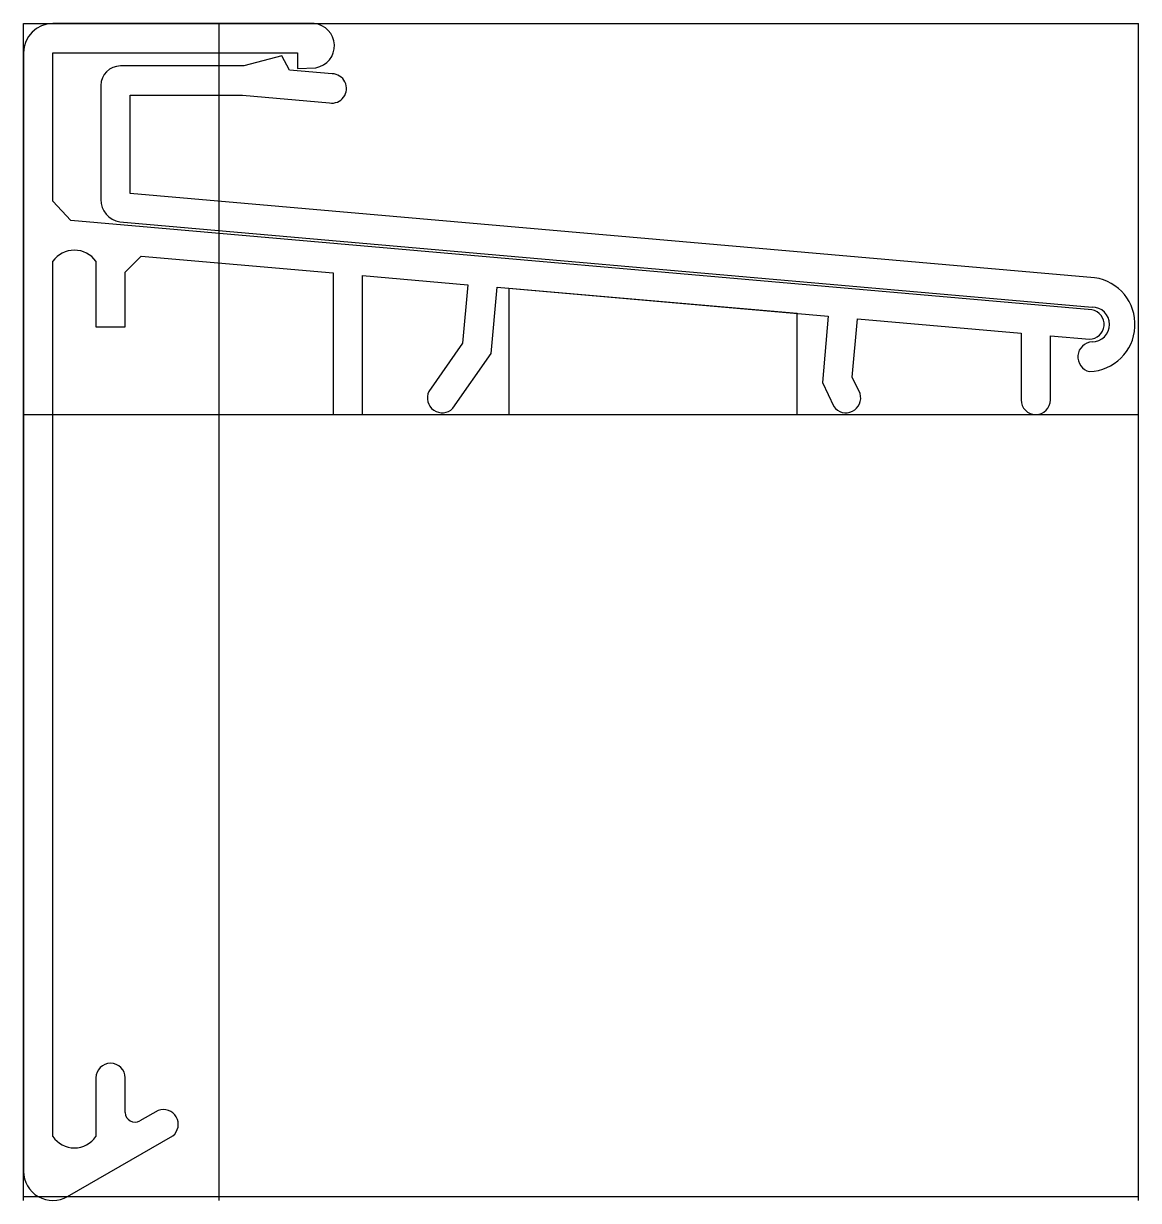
# Model space of a CAD drawing. Extents: x -9.6 to 47.4, y -40.2 to 20.
import ezdxf

# ---------------------------------------------------------------- set-up
doc = ezdxf.new("R2010")
doc.units = 0
doc.layers.get('0').update_dxf_attribs({"linetype": 'CONTINUOUS'})

msp = doc.modelspace()

# ---------------------------------------------------------------- linework, layer by layer
at = {"linetype": 'CONTINUOUS'}
for p, q in [((-9.59, 20), (47.41, 20)), ((-9.59, -40.2), (-9.59, 20)), ((5.27, 20), (-8.09, 20)), ((0.41, -40.2), (0.41, 20)), ((47.41, -40.2), (47.41, 20)), ((-9.59, 18.5), (-9.59, -38.7)), ((-8.09, 10.91), (-8.09, 18.5)), ((-8.09, 18.5), (4.41, 18.5)), ((3.61, 18.35), (1.67, 17.83)), ((4.01, 17.62), (3.61, 18.35)), ((4.41, 18.5), (4.41, 17.7)), ((1.67, 17.83), (-4.64, 17.83)), ((6.18, 17.43), (4.01, 17.62)), ((4.41, 17.7), (5.36, 17.74)), ((-5.64, 16.83), (-5.64, 11)), ((-4.14, 16.33), (1.6, 16.33)), ((-4.14, 11.31), (-4.14, 16.33)), ((1.6, 16.33), (6.05, 15.94)), ((-7.17, 9.92), (-8.09, 10.91)), ((45.17, 7), (-4.14, 11.31)), ((45.03, 5.35), (-7.17, 9.92)), ((-4.67, 9.85), (45.04, 5.5)), ((-8.09, -36.93), (-8.09, 7.84)), ((-5.89, 7.84), (-5.89, 4.49)), ((-4.39, 7.29), (-3.58, 8.1)), ((-3.58, 8.1), (6.24, 7.24)), ((-4.39, 4.49), (-4.39, 7.29)), ((6.24, 7.24), (6.24, 0)), ((7.74, 0), (7.74, 7.11)), ((7.74, 7.11), (13.12, 6.64)), ((13.12, 6.64), (12.86, 3.65)), ((14.32, 3.12), (14.62, 6.51)), ((14.62, 6.51), (31.55, 5.03)), ((29.96, 5.17), (15.22, 6.45)), ((15.22, 6.45), (15.22, 0)), ((29.96, 0), (29.96, 5.17)), ((31.55, 5.03), (31.25, 1.64)), ((32.78, 1.91), (33.04, 4.9)), ((33.04, 4.9), (41.41, 4.16)), ((-5.89, 4.49), (-4.39, 4.49)), ((12.86, 3.65), (11.13, 1.18)), ((41.41, 4.16), (41.41, 0.75)), ((42.91, 0.75), (42.91, 4.03)), ((42.91, 4.03), (44.9, 3.86)), ((12.36, 0.32), (14.32, 3.12)), ((33.18, 1.07), (32.78, 1.91)), ((31.25, 1.64), (31.83, 0.41)), ((-9.59, 0), (47.41, 0)), ((6.24, 0), (7.74, 0)), ((15.22, 0), (29.96, 0)), ((-5.89, -33.93), (-5.89, -36.93)), ((-4.39, -35.7), (-4.39, -33.93)), ((-2.71, -35.6), (-3.64, -36.13)), ((-7.34, -40), (-1.96, -36.9)), ((-9.59, -40), (47.41, -40))]:
    msp.add_line(p, q, dxfattribs=at)
for centre, radius, start, end in [((-8.09, 18.5), 1.5, 90, 180), ((5.164, 18.864), 1.141, 279.87207, 84.6889), ((-4.64, 16.83), 1, 90, 180), ((6.172, 16.68), 0.75, 260.65431, 89.37302), ((-4.47, 11.003), 1.17, 180.13613, 260.15768), ((-6.99, 7.057), 1.35, 35.43094, 144.56906), ((44.821, 4.612), 2.414, 272.11701, 81.68201), ((45.04, 4.61), 0.89, 270, 90), ((44.908, 4.61), 0.75, 269.37302, 80.65431), ((45.08, 2.951), 0.77, 92.96694, 257.25626), ((11.815, 0.851), 0.76, 154.34152, 315.73698), ((32.451, 0.85), 0.761, 215.35006, 16.75693), ((42.16, 0.75), 0.75, 180, 0), ((-5.14, -33.93), 0.75, 0, 180), ((-3.89, -35.697), 0.5, 180.34463, 300.0012), ((-2.441, -36.311), 0.76, 309.28391, 110.67937), ((-6.99, -36.182), 1.33, 214.20132, 325.79868), ((-8.09, -38.701), 1.5, 179.96325, 300.00001)]:
    msp.add_arc(centre, radius, start, end, dxfattribs=at)

doc.saveas('drawing.dxf')
